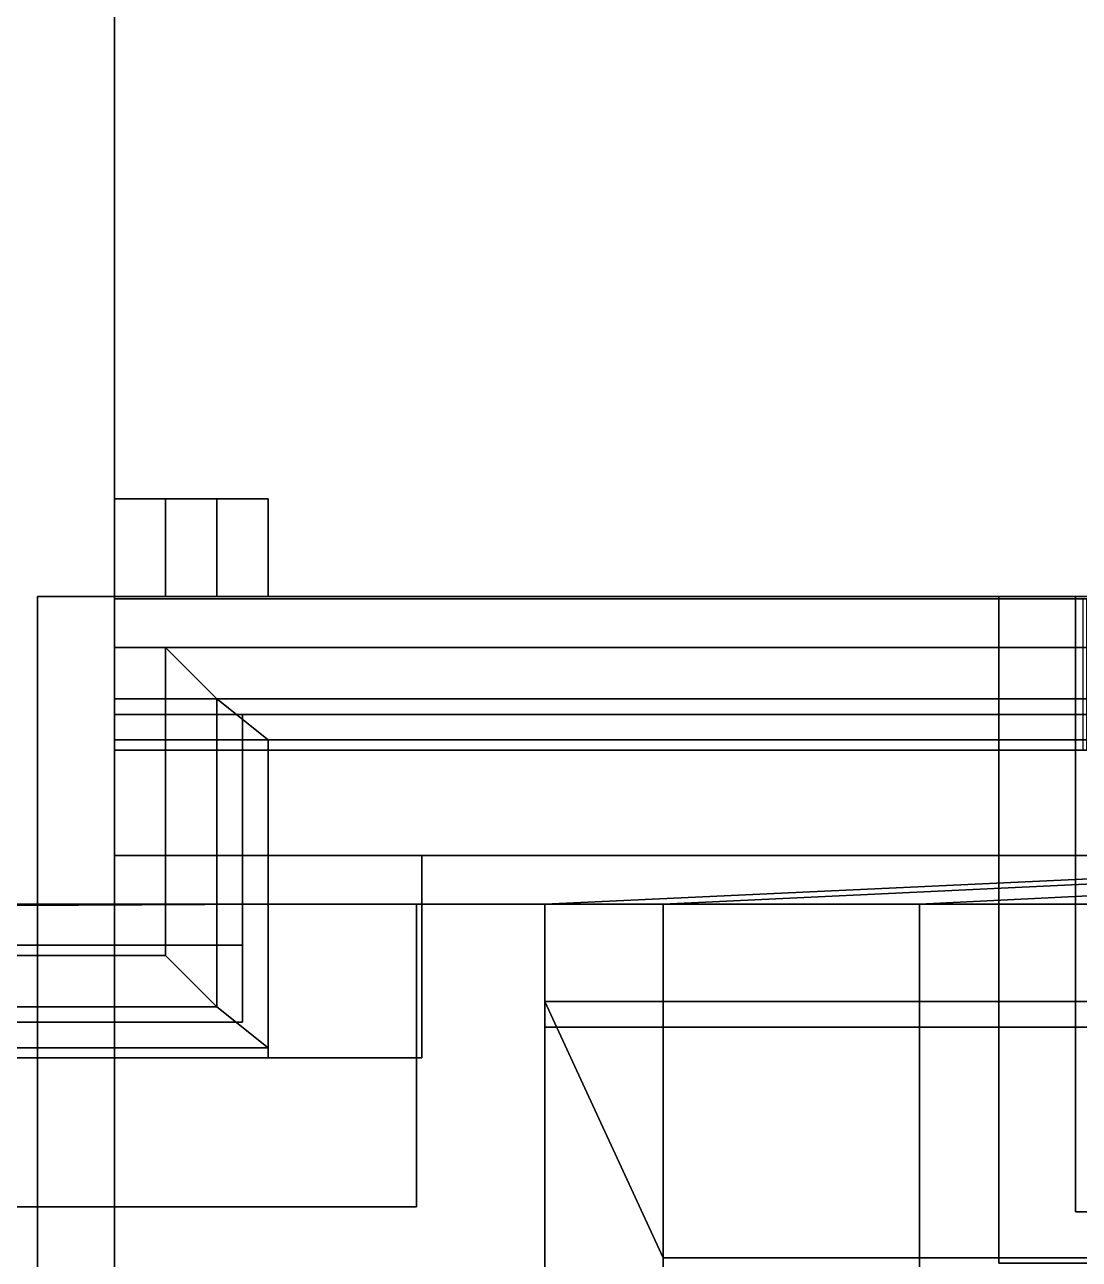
# Model space of a CAD drawing. Extents: x 0 to 7.6, y -0.8 to 10.1.
# Drawn here: x 4.84 to 5.2515, y -0.4985 to -0.0171 of the extents above; entities that cross this region are included whole.
import ezdxf

# ---------------------------------------------------------------- set-up
doc = ezdxf.new("R2010")
doc.units = 0
for name, color, linetype in [('BOARDS', 157, 'CONTINUOUS'), ('CORNICE', 252, 'CONTINUOUS'), ('STAIRS.1', 251, 'CONTINUOUS'), ('WALL', 252, 'CONTINUOUS'), ('WALL_BOSSE', 252, 'CONTINUOUS')]:
    doc.layers.add(name, color=color, linetype=linetype)

msp = doc.modelspace()

# ---------------------------------------------------------------- linework, layer by layer
at = {"layer": 'BOARDS'}
for points in [[(2.3359, -0.728, 13.125), (5.2891, -0.728, 13.125), (5.2891, 0, 13.125), (2.3359, 0, 13.125)], [(5.2891, -0.728, 13.1354), (2.3359, -0.728, 13.1354), (2.3359, 0, 13.1354), (5.2891, 0, 13.1354)]]:
    msp.add_3dface(points, dxfattribs=at)
at = {"layer": 'CORNICE'}
for points in [[(4.875, -0.24, 12.2975), (4.915, -0.24, 12.2975), (4.915, -0.202, 12.2975), (4.875, -0.202, 12.2975)], [(4.915, -0.202, 12.2975), (4.895, -0.202, 12.2625), (4.875, -0.202, 12.2625), (4.875, -0.202, 12.2975)], [(4.875, -0.24, 12.2625), (4.875, -0.24, 12.2975), (4.875, -0.202, 12.2975), (4.875, -0.202, 12.2625)], [(4.895, -0.24, 12.2625), (4.875, -0.24, 12.2625), (4.875, -0.202, 12.2625), (4.895, -0.202, 12.2625)], [(4.875, -0.24, 12.41), (4.935, -0.24, 12.41), (4.935, -0.202, 12.41), (4.875, -0.202, 12.41)], [(4.875, -0.202, 12.41), (4.935, -0.202, 12.41), (4.915, -0.202, 12.375), (4.875, -0.202, 12.375)], [(4.875, -0.24, 12.375), (4.875, -0.24, 12.41), (4.875, -0.202, 12.41), (4.875, -0.202, 12.375)], [(4.915, -0.24, 12.375), (4.875, -0.24, 12.375), (4.875, -0.202, 12.375), (4.915, -0.202, 12.375)], [(4.915, -0.24, 12.2975), (4.895, -0.24, 12.2625), (4.895, -0.202, 12.2625), (4.915, -0.202, 12.2975)], [(4.935, -0.24, 12.41), (4.915, -0.24, 12.375), (4.915, -0.202, 12.375), (4.935, -0.202, 12.41)], [(4.875, -0.24, 8.95), (4.875, -0.24, 8.7), (4.875, -0.36, 8.7), (4.875, -0.36, 8.95)], [(4.875, -0.24, 8.7), (7.625, -0.24, 8.7), (7.625, -0.36, 8.7), (4.875, -0.36, 8.7)], [(7.625, -0.24, 8.95), (4.875, -0.24, 8.95), (4.875, -0.36, 8.95), (7.625, -0.36, 8.95)], [(4.875, -0.24, 8.95), (7.625, -0.24, 8.95), (7.625, -0.24, 8.7), (4.875, -0.24, 8.7)], [(4.875, -0.24, 12.7056), (7.625, -0.24, 12.7056), (7.625, -0.36, 12.7056), (4.875, -0.36, 12.7056)], [(4.875, -0.24, 12.7056), (4.875, -0.24, 12.8056), (7.625, -0.24, 12.8056), (7.625, -0.24, 12.7056)], [(4.875, -0.24, 12.8056), (4.875, -0.24, 12.7056), (4.875, -0.36, 12.7056), (4.875, -0.36, 12.8056)], [(7.625, -0.24, 12.8056), (4.875, -0.24, 12.8056), (4.875, -0.36, 12.8056), (7.625, -0.36, 12.8056)], [(4.875, -0.24, 12.8056), (7.625, -0.24, 12.8056), (7.625, -0.24, 12.8556), (4.875, -0.24, 12.8556)], [(4.875, -0.24, 12.8056), (4.875, -0.24, 12.8556), (4.875, -0.36, 12.8556), (4.875, -0.36, 12.8056)], [(4.875, -0.36, 12.8056), (5.0429, -0.36, 12.8056), (7.625, -0.24, 12.8056), (4.875, -0.24, 12.8056)], [(4.875, -0.36, 13.0356), (5.1891, -0.36, 13.0356), (7.625, -0.24, 13.0356), (4.875, -0.24, 13.0356)], [(4.875, -0.24, 12.9356), (4.875, -0.24, 13.0356), (7.625, -0.24, 13.0356), (7.625, -0.24, 12.9356)], [(4.875, -0.36, 12.9356), (4.875, -0.36, 13.0356), (4.875, -0.24, 13.0356), (4.875, -0.24, 12.9356)], [(4.875, -0.24, 12.9356), (7.625, -0.24, 12.9356), (5.1891, -0.36, 12.9356), (4.875, -0.36, 12.9356)], [(4.875, -0.36, 13.125), (5.2891, -0.36, 13.125), (7.625, -0.24, 13.125), (4.875, -0.24, 13.125)], [(4.875, -0.24, 13.0356), (4.875, -0.24, 13.125), (7.625, -0.24, 13.125), (7.625, -0.24, 13.0356)], [(4.875, -0.36, 13.0356), (4.875, -0.36, 13.125), (4.875, -0.24, 13.125), (4.875, -0.24, 13.0356)], [(4.875, -0.24, 13.0356), (7.625, -0.24, 13.0356), (5.2891, -0.36, 13.0356), (4.875, -0.36, 13.0356)], [(7.625, -0.26, 12.2625), (4.875, -0.26, 12.2625), (4.875, -0.24, 12.2625), (7.625, -0.24, 12.2625)], [(4.875, -0.24, 12.2625), (4.875, -0.24, 12.175), (4.875, -0.26, 12.175), (4.875, -0.26, 12.2625)], [(4.875, -0.24, 12.175), (7.625, -0.24, 12.175), (7.625, -0.26, 12.175), (4.875, -0.26, 12.175)], [(7.625, -0.24, 12.175), (4.875, -0.24, 12.175), (4.875, -0.24, 12.2625), (7.625, -0.24, 12.2625)], [(7.625, -0.28, 12.375), (4.875, -0.28, 12.375), (4.875, -0.24, 12.375), (7.625, -0.24, 12.375)], [(4.875, -0.24, 12.375), (4.875, -0.24, 12.2975), (4.875, -0.28, 12.2975), (4.875, -0.28, 12.375)], [(4.875, -0.28, 12.2975), (7.625, -0.28, 12.2975), (7.625, -0.24, 12.2975), (4.875, -0.24, 12.2975)], [(7.625, -0.24, 12.2975), (4.875, -0.24, 12.2975), (4.875, -0.24, 12.375), (7.625, -0.24, 12.375)], [(7.625, -0.24, 12.45), (4.875, -0.24, 12.45), (4.875, -0.296, 12.45), (7.625, -0.296, 12.45)], [(4.875, -0.24, 12.45), (4.875, -0.24, 12.41), (4.875, -0.296, 12.41), (4.875, -0.296, 12.45)], [(4.875, -0.296, 12.41), (7.625, -0.296, 12.41), (7.625, -0.24, 12.41), (4.875, -0.24, 12.41)], [(7.625, -0.24, 12.41), (4.875, -0.24, 12.41), (4.875, -0.24, 12.45), (7.625, -0.24, 12.45)], [(4.875, -0.286, 12.45), (7.625, -0.286, 12.45), (7.625, -0.24, 12.45), (4.875, -0.24, 12.45)], [(7.625, -0.286, 12.7056), (4.875, -0.286, 12.7056), (4.875, -0.24, 12.7056), (7.625, -0.24, 12.7056)], [(4.875, -0.286, 12.7056), (4.875, -0.286, 12.45), (4.875, -0.24, 12.45), (4.875, -0.24, 12.7056)], [(7.625, -0.24, 12.45), (7.625, -0.24, 12.7056), (4.875, -0.24, 12.7056), (4.875, -0.24, 12.45)], [(4.875, -0.36, 12.9356), (5.0891, -0.36, 12.9356), (7.625, -0.24, 12.9356), (4.875, -0.24, 12.9356)], [(7.625, -0.24, 12.8556), (4.875, -0.24, 12.8556), (4.875, -0.24, 12.9356), (7.625, -0.24, 12.9356)], [(4.875, -0.36, 12.8556), (4.875, -0.36, 12.9356), (4.875, -0.24, 12.9356), (4.875, -0.24, 12.8556)], [(4.875, -0.24, 12.8556), (7.625, -0.24, 12.8556), (5.0429, -0.36, 12.8556), (4.875, -0.36, 12.8556)], [(4.875, -0.26, 12.2625), (4.875, -0.28, 12.2975), (4.875, -0.24, 12.2975), (4.875, -0.24, 12.2625)], [(4.875, -0.24, 12.2625), (4.875, -0.24, 12.2975), (7.625, -0.24, 12.2975), (7.625, -0.24, 12.2625)], [(4.875, -0.28, 12.375), (4.875, -0.296, 12.41), (4.875, -0.24, 12.41), (4.875, -0.24, 12.375)], [(4.875, -0.24, 12.375), (4.875, -0.24, 12.41), (7.625, -0.24, 12.41), (7.625, -0.24, 12.375)], [(4.895, -0.24, 12.2625), (4.915, -0.24, 12.2975), (4.875, -0.24, 12.2975), (4.875, -0.24, 12.2625)], [(4.915, -0.24, 12.375), (4.935, -0.24, 12.41), (4.875, -0.24, 12.41), (4.875, -0.24, 12.375)], [(7.625, -0.24, 12.8556), (7.625, -0.408, 12.8556), (5.0429, -0.408, 12.8556), (5.0429, -0.36, 12.8556)], [(5.0429, -0.36, 12.8056), (5.0429, -0.408, 12.8056), (7.625, -0.408, 12.8056), (7.625, -0.24, 12.8056)], [(7.625, -0.24, 12.8556), (7.625, -0.398, 12.8556), (5.0429, -0.398, 12.8556), (5.0429, -0.36, 12.8556)], [(5.0891, -0.36, 12.9356), (5.0891, -0.498, 12.9356), (7.625, -0.498, 12.9356), (7.625, -0.24, 12.9356)], [(5.1891, -0.36, 13.0356), (5.1891, -0.508, 13.0356), (7.625, -0.508, 13.0356), (7.625, -0.24, 13.0356)], [(7.625, -0.24, 12.9356), (7.625, -0.508, 12.9356), (5.1891, -0.508, 12.9356), (5.1891, -0.36, 12.9356)], [(7.625, -0.241, 5), (4.875, -0.241, 5), (4.875, -0.341, 5), (7.625, -0.341, 5)], [(4.875, -0.241, 5), (4.875, -0.241, 4.625), (4.875, -0.341, 4.625), (4.875, -0.341, 5)], [(4.875, -0.241, 4.625), (7.625, -0.241, 4.625), (7.625, -0.341, 4.625), (4.875, -0.341, 4.625)], [(7.625, -0.241, 5), (7.625, -0.241, 4.625), (4.875, -0.241, 4.625), (4.875, -0.241, 5)], [(4.875, -0.3, 4.625), (4.875, -0.3, 4.575), (4.875, -0.241, 4.575), (4.875, -0.241, 4.625)], [(4.875, -0.3, 4.575), (7.625, -0.3, 4.575), (7.625, -0.241, 4.575), (4.875, -0.241, 4.575)], [(7.625, -0.3, 4.625), (4.875, -0.3, 4.625), (4.875, -0.241, 4.625), (7.625, -0.241, 4.625)], [(4.875, -0.241, 4.575), (7.625, -0.241, 4.575), (7.625, -0.241, 4.625), (4.875, -0.241, 4.625)], [(7.625, -0.26, 12.175), (7.625, -0.26, 12.2625), (4.875, -0.26, 12.2625), (4.875, -0.26, 12.175)], [(4.875, -0.36, 12.175), (4.895, -0.36, 12.175), (4.895, -0.26, 12.175), (4.875, -0.26, 12.175)], [(4.875, -0.36, 12.2625), (4.875, -0.36, 12.175), (4.875, -0.26, 12.175), (4.875, -0.26, 12.2625)], [(4.895, -0.26, 12.175), (4.895, -0.26, 12.2625), (4.875, -0.26, 12.2625), (4.875, -0.26, 12.175)], [(4.875, -0.28, 12.2975), (4.875, -0.26, 12.2625), (7.625, -0.26, 12.2625), (7.625, -0.28, 12.2975)], [(4.875, -0.28, 12.2975), (4.915, -0.28, 12.2975), (4.895, -0.26, 12.2625), (4.875, -0.26, 12.2625)], [(4.875, -0.26, 12.2625), (4.895, -0.26, 12.2625), (4.895, -0.36, 12.2625), (4.875, -0.36, 12.2625)], [(4.875, -0.36, 12.2975), (4.875, -0.36, 12.2625), (4.875, -0.26, 12.2625), (4.875, -0.28, 12.2975)], [(4.895, -0.36, 12.175), (4.895, -0.36, 12.2625), (4.895, -0.26, 12.2625), (4.895, -0.26, 12.175)], [(4.895, -0.26, 12.2625), (4.915, -0.28, 12.2975), (4.915, -0.36, 12.2975), (4.895, -0.36, 12.2625)], [(7.625, -0.28, 12.2975), (7.625, -0.28, 12.375), (4.875, -0.28, 12.375), (4.875, -0.28, 12.2975)], [(4.875, -0.36, 12.375), (4.875, -0.36, 12.2975), (4.875, -0.28, 12.2975), (4.875, -0.28, 12.375)], [(4.875, -0.28, 12.375), (4.875, -0.28, 12.2975), (4.915, -0.28, 12.2975), (4.915, -0.28, 12.375)], [(4.875, -0.296, 12.41), (4.875, -0.28, 12.375), (7.625, -0.28, 12.375), (7.625, -0.296, 12.41)], [(4.915, -0.28, 12.2975), (4.875, -0.28, 12.2975), (4.875, -0.36, 12.2975), (4.915, -0.36, 12.2975)], [(4.875, -0.28, 12.375), (4.915, -0.28, 12.375), (4.935, -0.296, 12.41), (4.875, -0.296, 12.41)], [(4.875, -0.28, 12.375), (4.915, -0.28, 12.375), (4.915, -0.36, 12.375), (4.875, -0.36, 12.375)], [(4.875, -0.36, 12.41), (4.875, -0.36, 12.375), (4.875, -0.28, 12.375), (4.875, -0.296, 12.41)], [(4.915, -0.36, 12.2975), (4.915, -0.36, 12.375), (4.915, -0.28, 12.375), (4.915, -0.28, 12.2975)], [(4.915, -0.36, 12.375), (4.935, -0.36, 12.41), (4.935, -0.296, 12.41), (4.915, -0.28, 12.375)], [(4.875, -0.286, 12.7056), (7.625, -0.286, 12.7056), (7.625, -0.286, 12.45), (4.875, -0.286, 12.45)], [(4.875, -0.286, 12.7056), (4.875, -0.286, 12.45), (4.875, -0.36, 12.45), (4.875, -0.36, 12.7056)], [(4.875, -0.286, 12.45), (4.925, -0.286, 12.45), (4.925, -0.36, 12.45), (4.875, -0.36, 12.45)], [(4.925, -0.286, 12.7056), (4.875, -0.286, 12.7056), (4.875, -0.36, 12.7056), (4.925, -0.36, 12.7056)], [(4.875, -0.286, 12.7056), (4.925, -0.286, 12.7056), (4.925, -0.286, 12.45), (4.875, -0.286, 12.45)], [(4.925, -0.286, 12.45), (4.925, -0.286, 12.7056), (4.925, -0.36, 12.7056), (4.925, -0.36, 12.45)], [(7.625, -0.296, 12.41), (7.625, -0.296, 12.45), (4.875, -0.296, 12.45), (4.875, -0.296, 12.41)], [(4.875, -0.296, 12.41), (4.935, -0.296, 12.41), (4.935, -0.36, 12.41), (4.875, -0.36, 12.41)], [(4.935, -0.36, 12.45), (4.875, -0.36, 12.45), (4.875, -0.296, 12.45), (4.935, -0.296, 12.45)], [(4.875, -0.36, 12.45), (4.875, -0.36, 12.41), (4.875, -0.296, 12.41), (4.875, -0.296, 12.45)], [(4.935, -0.296, 12.41), (4.935, -0.296, 12.45), (4.875, -0.296, 12.45), (4.875, -0.296, 12.41)], [(4.935, -0.36, 12.41), (4.935, -0.36, 12.45), (4.935, -0.296, 12.45), (4.935, -0.296, 12.41)], [(4.875, -0.3, 4.625), (4.875, -0.3, 4.575), (4.875, -0.36, 4.575), (4.875, -0.36, 4.625)], [(4.875, -0.3, 4.575), (4.925, -0.3, 4.575), (4.925, -0.36, 4.575), (4.875, -0.36, 4.575)], [(4.925, -0.3, 4.625), (4.875, -0.3, 4.625), (4.875, -0.36, 4.625), (4.925, -0.36, 4.625)], [(4.875, -0.3, 4.625), (4.925, -0.3, 4.625), (4.925, -0.3, 4.575), (4.875, -0.3, 4.575)], [(7.625, -0.3, 4.625), (7.625, -0.3, 4.575), (4.875, -0.3, 4.575), (4.875, -0.3, 4.625)], [(4.925, -0.3, 4.575), (4.925, -0.3, 4.625), (4.925, -0.36, 4.625), (4.925, -0.36, 4.575)], [(7.625, -0.341, 5), (4.875, -0.341, 5), (4.875, -0.341, 4.625), (7.625, -0.341, 4.625)], [(4.875, -0.42, 5), (4.875, -0.42, 4.625), (4.875, -0.341, 4.625), (4.875, -0.341, 5)], [(4.875, -0.42, 4.625), (4.995, -0.42, 4.625), (4.995, -0.341, 4.625), (4.875, -0.341, 4.625)], [(4.995, -0.42, 5), (4.875, -0.42, 5), (4.875, -0.341, 5), (4.995, -0.341, 5)], [(4.875, -0.341, 4.625), (4.995, -0.341, 4.625), (4.995, -0.341, 5), (4.875, -0.341, 5)], [(4.995, -0.42, 4.625), (4.995, -0.42, 5), (4.995, -0.341, 5), (4.995, -0.341, 4.625)], [(2.3359, -0.36, 13.0356), (5.2891, -0.36, 13.0356), (5.2891, -0.728, 13.0356), (2.3359, -0.728, 13.0356)], [(5.2891, -0.36, 13.125), (2.3359, -0.36, 13.125), (2.3359, -0.728, 13.125), (5.2891, -0.728, 13.125)], [(2.3359, -0.36, 13.0356), (2.3359, -0.36, 13.125), (5.2891, -0.36, 13.125), (5.2891, -0.36, 13.0356)], [(2.4359, -0.36, 12.9356), (5.1891, -0.36, 12.9356), (5.1891, -0.628, 12.9356), (2.4359, -0.628, 12.9356)], [(5.1891, -0.36, 13.0356), (2.4359, -0.36, 13.0356), (2.4359, -0.628, 13.0356), (5.1891, -0.628, 13.0356)], [(2.4359, -0.36, 12.9356), (2.4359, -0.36, 13.0356), (5.1891, -0.36, 13.0356), (5.1891, -0.36, 12.9356)], [(2.5359, -0.616, 12.9356), (5.0891, -0.616, 12.9356), (5.0891, -0.36, 12.9356), (2.5359, -0.36, 12.9356)], [(2.5821, -0.36, 12.8556), (2.5359, -0.36, 12.9356), (5.0891, -0.36, 12.9356), (5.0429, -0.36, 12.8556)], [(5.0429, -0.528, 12.8556), (2.5821, -0.528, 12.8556), (2.5821, -0.36, 12.8556), (5.0429, -0.36, 12.8556)], [(2.5821, -0.528, 12.8056), (5.0429, -0.528, 12.8056), (5.0429, -0.36, 12.8056), (2.5821, -0.36, 12.8056)], [(2.5821, -0.36, 12.8556), (2.5821, -0.36, 12.8056), (5.0429, -0.36, 12.8056), (5.0429, -0.36, 12.8556)], [(5.0429, -0.516, 12.8556), (2.5821, -0.516, 12.8556), (2.5821, -0.36, 12.8556), (5.0429, -0.36, 12.8556)], [(2.6321, -0.36, 12.7056), (4.9929, -0.36, 12.7056), (4.9929, -0.478, 12.7056), (2.6321, -0.478, 12.7056)], [(4.9929, -0.36, 12.8056), (2.6321, -0.36, 12.8056), (2.6321, -0.478, 12.8056), (4.9929, -0.478, 12.8056)], [(2.6321, -0.36, 12.7056), (2.6321, -0.36, 12.8056), (4.9929, -0.36, 12.8056), (4.9929, -0.36, 12.7056)], [(4.935, -0.36, 8.7), (4.7377, -0.361, 8.7), (2.8873, -0.361, 8.7), (2.69, -0.36, 8.7)], [(3.0562, -0.361, 8.95), (4.5708, -0.361, 8.95), (4.935, -0.36, 8.95), (2.69, -0.36, 8.95)], [(4.935, -0.36, 8.7), (2.69, -0.36, 8.7), (2.69, -0.36, 8.95), (4.935, -0.36, 8.95)], [(4.935, -0.36, 12.45), (2.69, -0.36, 12.45), (2.69, -0.416, 12.45), (4.935, -0.416, 12.45)], [(2.69, -0.416, 12.41), (4.935, -0.416, 12.41), (4.935, -0.36, 12.41), (2.69, -0.36, 12.41)], [(4.935, -0.36, 12.41), (2.69, -0.36, 12.41), (2.69, -0.36, 12.45), (4.935, -0.36, 12.45)], [(2.71, -0.36, 12.375), (2.69, -0.36, 12.41), (4.935, -0.36, 12.41), (4.915, -0.36, 12.375)], [(2.7, -0.376, 4.575), (4.925, -0.376, 4.575), (4.925, -0.36, 4.575), (2.7, -0.36, 4.575)], [(4.925, -0.376, 4.625), (2.7, -0.376, 4.625), (2.7, -0.36, 4.625), (4.925, -0.36, 4.625)], [(2.7, -0.36, 4.575), (4.925, -0.36, 4.575), (4.925, -0.36, 4.625), (2.7, -0.36, 4.625)], [(2.7, -0.36, 12.45), (4.925, -0.36, 12.45), (4.925, -0.406, 12.45), (2.7, -0.406, 12.45)], [(4.925, -0.36, 12.7056), (2.7, -0.36, 12.7056), (2.7, -0.406, 12.7056), (4.925, -0.406, 12.7056)], [(2.7, -0.36, 12.45), (2.7, -0.36, 12.7056), (4.925, -0.36, 12.7056), (4.925, -0.36, 12.45)], [(2.71, -0.4, 12.2975), (4.915, -0.4, 12.2975), (4.915, -0.36, 12.2975), (2.71, -0.36, 12.2975)], [(4.915, -0.36, 12.2975), (2.71, -0.36, 12.2975), (2.71, -0.36, 12.375), (4.915, -0.36, 12.375)], [(4.915, -0.36, 12.375), (2.71, -0.36, 12.375), (2.71, -0.4, 12.375), (4.915, -0.4, 12.375)], [(2.71, -0.36, 12.2975), (4.915, -0.36, 12.2975), (4.895, -0.36, 12.2625), (2.73, -0.36, 12.2625)], [(2.73, -0.36, 12.175), (4.895, -0.36, 12.175), (4.895, -0.38, 12.175), (2.73, -0.38, 12.175)], [(4.895, -0.36, 12.175), (2.73, -0.36, 12.175), (2.73, -0.36, 12.2625), (4.895, -0.36, 12.2625)], [(4.895, -0.36, 12.2625), (2.73, -0.36, 12.2625), (2.73, -0.38, 12.2625), (4.895, -0.38, 12.2625)], [(4.875, -0.36, 5), (2.75, -0.36, 5), (2.75, -0.42, 5), (4.875, -0.42, 5)], [(2.75, -0.36, 4.625), (4.875, -0.36, 4.625), (4.875, -0.42, 4.625), (2.75, -0.42, 4.625)], [(4.875, -0.36, 5), (4.875, -0.36, 4.625), (2.75, -0.36, 4.625), (2.75, -0.36, 5)], [(4.5708, -0.361, 8.95), (4.5708, -0.42, 8.95), (4.935, -0.42, 8.95), (4.935, -0.36, 8.95)], [(4.935, -0.36, 8.7), (4.935, -0.42, 8.7), (4.7377, -0.42, 8.7), (4.7377, -0.361, 8.7)], [(4.875, -0.36, 4.625), (4.875, -0.36, 5), (4.875, -0.42, 5), (4.875, -0.42, 4.625)], [(4.875, -0.36, 8.95), (4.875, -0.36, 8.7), (7.625, -0.36, 8.7), (7.625, -0.36, 8.95)], [(4.875, -0.36, 4.625), (4.875, -0.36, 4.575), (4.925, -0.36, 4.575), (4.925, -0.36, 4.625)], [(4.875, -0.36, 12.7056), (7.625, -0.36, 12.7056), (7.625, -0.36, 12.8056), (4.875, -0.36, 12.8056)], [(5.0429, -0.36, 12.8056), (4.875, -0.36, 12.8056), (4.875, -0.36, 12.8556), (5.0429, -0.36, 12.8556)], [(5.1891, -0.36, 13.0356), (4.875, -0.36, 13.0356), (4.875, -0.36, 12.9356), (5.1891, -0.36, 12.9356)], [(5.2891, -0.36, 13.125), (4.875, -0.36, 13.125), (4.875, -0.36, 13.0356), (5.2891, -0.36, 13.0356)], [(4.875, -0.36, 12.2625), (4.895, -0.36, 12.2625), (4.895, -0.36, 12.175), (4.875, -0.36, 12.175)], [(4.915, -0.36, 12.2975), (4.875, -0.36, 12.2975), (4.875, -0.36, 12.375), (4.915, -0.36, 12.375)], [(4.875, -0.36, 12.45), (4.935, -0.36, 12.45), (4.935, -0.36, 12.41), (4.875, -0.36, 12.41)], [(4.875, -0.36, 12.7056), (4.875, -0.36, 12.45), (4.925, -0.36, 12.45), (4.925, -0.36, 12.7056)], [(5.0891, -0.36, 12.9356), (4.875, -0.36, 12.9356), (4.875, -0.36, 12.8556), (5.0429, -0.36, 12.8556)], [(4.895, -0.36, 12.2625), (4.875, -0.36, 12.2625), (4.875, -0.36, 12.2975), (4.915, -0.36, 12.2975)], [(4.875, -0.36, 12.375), (4.875, -0.36, 12.41), (4.935, -0.36, 12.41), (4.915, -0.36, 12.375)], [(4.895, -0.36, 12.175), (4.895, -0.36, 12.2625), (4.895, -0.38, 12.2625), (4.895, -0.38, 12.175)], [(4.915, -0.4, 12.2975), (4.895, -0.38, 12.2625), (4.895, -0.36, 12.2625), (4.915, -0.36, 12.2975)], [(4.915, -0.36, 12.2975), (4.915, -0.36, 12.375), (4.915, -0.4, 12.375), (4.915, -0.4, 12.2975)], [(4.935, -0.416, 12.41), (4.915, -0.4, 12.375), (4.915, -0.36, 12.375), (4.935, -0.36, 12.41)], [(4.925, -0.376, 4.575), (4.925, -0.376, 4.625), (4.925, -0.36, 4.625), (4.925, -0.36, 4.575)], [(4.925, -0.36, 12.45), (4.925, -0.36, 12.7056), (4.925, -0.406, 12.7056), (4.925, -0.406, 12.45)], [(4.935, -0.36, 8.95), (4.935, -0.42, 8.95), (4.935, -0.42, 8.7), (4.935, -0.36, 8.7)], [(4.935, -0.36, 12.41), (4.935, -0.36, 12.45), (4.935, -0.416, 12.45), (4.935, -0.416, 12.41)], [(4.9929, -0.36, 12.7056), (4.9929, -0.36, 12.8056), (4.9929, -0.478, 12.8056), (4.9929, -0.478, 12.7056)], [(5.0429, -0.528, 12.8056), (5.0429, -0.528, 12.8556), (5.0429, -0.36, 12.8556), (5.0429, -0.36, 12.8056)], [(5.0429, -0.36, 12.8056), (5.0429, -0.36, 12.8556), (5.0429, -0.408, 12.8556), (5.0429, -0.408, 12.8056)], [(5.0891, -0.616, 12.9356), (5.0429, -0.516, 12.8556), (5.0429, -0.36, 12.8556), (5.0891, -0.36, 12.9356)], [(5.0429, -0.398, 12.8556), (5.0891, -0.498, 12.9356), (5.0891, -0.36, 12.9356), (5.0429, -0.36, 12.8556)], [(5.1891, -0.36, 12.9356), (5.1891, -0.36, 13.0356), (5.1891, -0.628, 13.0356), (5.1891, -0.628, 12.9356)], [(5.1891, -0.508, 12.9356), (5.1891, -0.508, 13.0356), (5.1891, -0.36, 13.0356), (5.1891, -0.36, 12.9356)], [(4.925, -0.376, 4.625), (4.925, -0.376, 4.575), (2.7, -0.376, 4.575), (2.7, -0.376, 4.625)], [(4.915, -0.4, 12.2975), (2.71, -0.4, 12.2975), (2.73, -0.38, 12.2625), (4.895, -0.38, 12.2625)], [(4.895, -0.38, 12.175), (4.895, -0.38, 12.2625), (2.73, -0.38, 12.2625), (2.73, -0.38, 12.175)], [(5.0891, -0.498, 12.9356), (5.0429, -0.398, 12.8556), (7.625, -0.398, 12.8556), (7.625, -0.498, 12.9356)], [(2.71, -0.4, 12.375), (4.915, -0.4, 12.375), (4.935, -0.416, 12.41), (2.69, -0.416, 12.41)], [(4.915, -0.4, 12.2975), (4.915, -0.4, 12.375), (2.71, -0.4, 12.375), (2.71, -0.4, 12.2975)], [(2.7, -0.406, 12.45), (4.925, -0.406, 12.45), (4.925, -0.406, 12.7056), (2.7, -0.406, 12.7056)], [(7.625, -0.408, 12.8556), (7.625, -0.408, 12.8056), (5.0429, -0.408, 12.8056), (5.0429, -0.408, 12.8556)], [(4.935, -0.416, 12.41), (4.935, -0.416, 12.45), (2.69, -0.416, 12.45), (2.69, -0.416, 12.41)], [(4.875, -0.42, 5), (2.75, -0.42, 5), (2.75, -0.42, 4.625), (4.875, -0.42, 4.625)], [(4.935, -0.42, 8.95), (4.5708, -0.42, 8.95), (4.6795, -0.42, 8.8876)], [(4.935, -0.42, 8.95), (4.6795, -0.42, 8.8876), (4.7852, -0.42, 8.8153)], [(4.935, -0.42, 8.7), (4.8138, -0.42, 8.7539), (4.7377, -0.42, 8.7127), (4.7377, -0.42, 8.7)], [(4.935, -0.42, 8.95), (4.7852, -0.42, 8.8153), (4.835, -0.42, 8.7751), (4.935, -0.42, 8.7)], [(4.935, -0.42, 8.7), (4.835, -0.42, 8.7751), (4.8138, -0.42, 8.7539)], [(4.995, -0.42, 5), (4.995, -0.42, 4.625), (4.875, -0.42, 4.625), (4.875, -0.42, 5)], [(2.6321, -0.478, 12.7056), (4.9929, -0.478, 12.7056), (4.9929, -0.478, 12.8056), (2.6321, -0.478, 12.8056)]]:
    msp.add_3dface(points, dxfattribs=at)
at = {"layer": 'STAIRS.1'}
for points in [[(4.845, -0.24, 0.25), (4.845, -0.24, 0.22), (4.845, -0.74, 0.22), (4.845, -0.74, 0.25)], [(4.845, -0.24, 0.22), (7.28, -0.24, 0.22), (7.28, -0.74, 0.22), (4.845, -0.74, 0.22)], [(7.28, -0.24, 0.25), (4.845, -0.24, 0.25), (4.845, -0.74, 0.25), (7.28, -0.74, 0.25)], [(4.845, -0.24, 0.25), (7.28, -0.24, 0.25), (7.28, -0.24, 0.22), (4.845, -0.24, 0.22)], [(7.25, -0.24, 0.22), (4.875, -0.24, 0.22), (4.875, -0.72, 0.22), (7.25, -0.72, 0.22)], [(4.875, -0.24, 0.22), (4.875, -0.24), (4.875, -0.72), (4.875, -0.72, 0.22)], [(4.875, -0.24), (5.62, -0.24), (5.62, -0.72), (4.875, -0.72)], [(6.505, -0.24, 0.14), (5.62, -0.24, 0.14), (4.875, -0.24, 0.22), (7.25, -0.24, 0.22)], [(4.875, -0.24), (4.875, -0.24, 0.22), (5.62, -0.24, 0.14), (5.62, -0.24)], [(6.905, -0.24, 0.5), (5.22, -0.24, 0.5), (5.22, -0.5, 0.5), (6.905, -0.5, 0.5)], [(5.22, -0.24, 0.5), (5.22, -0.24, 0.47), (5.22, -0.5, 0.47), (5.22, -0.5, 0.5)], [(5.22, -0.24, 0.47), (6.905, -0.24, 0.47), (6.905, -0.5, 0.47), (5.22, -0.5, 0.47)], [(6.905, -0.24, 0.47), (5.22, -0.24, 0.47), (5.22, -0.24, 0.5), (6.905, -0.24, 0.5)], [(5.25, -0.24, 0.25), (5.62, -0.24, 0.25), (5.62, -0.48, 0.25), (5.25, -0.48, 0.25)], [(6.875, -0.24, 0.47), (5.25, -0.24, 0.47), (5.25, -0.48, 0.47), (6.875, -0.48, 0.47)], [(5.25, -0.24, 0.47), (5.25, -0.24, 0.25), (5.25, -0.48, 0.25), (5.25, -0.48, 0.47)], [(6.505, -0.24, 0.39), (5.62, -0.24, 0.39), (5.25, -0.24, 0.47), (6.875, -0.24, 0.47)], [(5.25, -0.24, 0.25), (5.25, -0.24, 0.47), (5.62, -0.24, 0.39), (5.62, -0.24, 0.25)], [(5.62, -0.48, 0.39), (6.505, -0.48, 0.39), (6.875, -0.48, 0.47), (5.25, -0.48, 0.47)], [(5.62, -0.48, 0.25), (5.62, -0.48, 0.39), (5.25, -0.48, 0.47), (5.25, -0.48, 0.25)]]:
    msp.add_3dface(points, dxfattribs=at)
at = {"layer": 'WALL'}
for points in [[(2.75, 0), (4.875, 0), (4.875, -0.36), (2.75, -0.36)], [(4.875, 0, 13.125), (2.75, 0, 13.125), (2.75, -0.36, 13.125), (4.875, -0.36, 13.125)], [(2.75, -0.36, 12.175), (4.875, -0.36, 12.175), (4.875, 0, 12.175), (2.75, 0, 12.175)], [(7.625, 0, 13.125), (4.875, 0, 13.125), (4.875, -0.24, 13.125), (7.625, -0.24, 13.125)], [(4.875, 0, 13.125), (4.875, 0), (4.875, -0.24), (4.875, -0.24, 13.125)], [(4.875, 0), (7.625, 0), (7.625, -0.24), (4.875, -0.24)], [(4.875, 0), (4.875, 0, 12.175), (4.875, -0.36, 12.175), (4.875, -0.36)], [(4.875, 0, 12.175), (4.875, 0, 13.125), (4.875, -0.36, 13.125), (4.875, -0.36, 12.175)], [(5.49, -0.24, 11.8225), (6.635, -0.24, 11.8225), (7.625, -0.24, 13.125), (4.875, -0.24, 13.125)], [(5.49, -0.24, 10.0525), (5.49, -0.24, 11.8225), (4.875, -0.24, 13.125), (5.49, -0.24, 8.135)], [(5.49, -0.24, 5.99), (5.49, -0.24, 8.135), (4.875, -0.24, 13.125)], [(5.5, -0.24, 4), (5.49, -0.24, 5.99), (4.875, -0.24, 13.125), (5.5, -0.24, 0.5)], [(7.625, -0.24), (6.625, -0.24, 0.5), (5.5, -0.24, 0.5), (4.875, -0.24)], [(4.875, -0.24), (5.5, -0.24, 0.5), (4.875, -0.24, 13.125)], [(3.24, -0.36, 11.8225), (4.385, -0.36, 11.8225), (4.875, -0.36, 12.175), (2.75, -0.36, 12.175)], [(4.875, -0.36), (4.385, -0.36, 1.865), (3.24, -0.36, 1.865), (2.75, -0.36)], [(4.875, -0.36, 13.125), (2.75, -0.36, 13.125), (2.75, -0.36, 12.175), (4.875, -0.36, 12.175)], [(4.875, -0.36, 12.175), (4.385, -0.36, 11.8225), (4.385, -0.36, 10.0525), (4.385, -0.36, 8.135)], [(4.875, -0.36, 12.175), (4.385, -0.36, 8.135), (4.385, -0.36, 5.99)], [(4.875, -0.36, 12.175), (4.385, -0.36, 5.99), (4.385, -0.36, 4.01), (4.385, -0.36, 1.865)], [(4.875, -0.36), (4.875, -0.36, 12.175), (4.385, -0.36, 1.865)]]:
    msp.add_3dface(points, dxfattribs=at)
at = {"layer": 'WALL_BOSSE'}
for points in [[(5.7427, -0.24, 8.45), (4.875, -0.24, 8.45), (4.875, -0.24, 8.7), (5.8685, -0.24, 8.7)], [(5.8685, -0.3, 8.7), (5.8685, -0.24, 8.7), (4.875, -0.24, 8.7), (4.875, -0.3, 8.7)], [(4.875, -0.3, 8.7), (4.875, -0.24, 8.7), (4.875, -0.24, 8.45), (4.875, -0.3, 8.45)], [(4.875, -0.3, 8.45), (4.875, -0.24, 8.45), (5.7427, -0.24, 8.45), (5.7427, -0.3, 8.45)], [(4.875, -0.241, 3.6204), (5.25, -0.241, 3.6204), (5.25, -0.3, 3.6204), (4.875, -0.3, 3.6204)], [(5.25, -0.241, 3.87), (4.875, -0.241, 3.87), (4.875, -0.3, 3.87), (5.25, -0.3, 3.87)], [(4.875, -0.241, 3.87), (4.875, -0.241, 3.6204), (4.875, -0.3, 3.6204), (4.875, -0.3, 3.87)], [(4.875, -0.241, 3.6204), (4.875, -0.241, 3.87), (5.25, -0.241, 3.87), (5.25, -0.241, 3.6204)], [(4.875, -0.241, 3.3608), (5.25, -0.241, 3.3608), (5.25, -0.3, 3.3608), (4.875, -0.3, 3.3608)], [(5.25, -0.241, 3.6104), (4.875, -0.241, 3.6104), (4.875, -0.3, 3.6104), (5.25, -0.3, 3.6104)], [(4.875, -0.241, 3.6104), (4.875, -0.241, 3.3608), (4.875, -0.3, 3.3608), (4.875, -0.3, 3.6104)], [(4.875, -0.241, 3.3608), (4.875, -0.241, 3.6104), (5.25, -0.241, 3.6104), (5.25, -0.241, 3.3608)], [(4.875, -0.241, 3.1012), (5.25, -0.241, 3.1012), (5.25, -0.3, 3.1012), (4.875, -0.3, 3.1012)], [(5.25, -0.241, 3.3508), (4.875, -0.241, 3.3508), (4.875, -0.3, 3.3508), (5.25, -0.3, 3.3508)], [(4.875, -0.241, 3.3508), (4.875, -0.241, 3.1012), (4.875, -0.3, 3.1012), (4.875, -0.3, 3.3508)], [(4.875, -0.241, 3.1012), (4.875, -0.241, 3.3508), (5.25, -0.241, 3.3508), (5.25, -0.241, 3.1012)], [(4.875, -0.241, 2.8415), (5.25, -0.241, 2.8415), (5.25, -0.3, 2.8415), (4.875, -0.3, 2.8415)], [(5.25, -0.241, 3.0912), (4.875, -0.241, 3.0912), (4.875, -0.3, 3.0912), (5.25, -0.3, 3.0912)], [(4.875, -0.241, 3.0912), (4.875, -0.241, 2.8415), (4.875, -0.3, 2.8415), (4.875, -0.3, 3.0912)], [(4.875, -0.241, 2.8415), (4.875, -0.241, 3.0912), (5.25, -0.241, 3.0912), (5.25, -0.241, 2.8415)], [(4.875, -0.241, 2.5819), (5.25, -0.241, 2.5819), (5.25, -0.3, 2.5819), (4.875, -0.3, 2.5819)], [(5.25, -0.241, 2.8315), (4.875, -0.241, 2.8315), (4.875, -0.3, 2.8315), (5.25, -0.3, 2.8315)], [(4.875, -0.241, 2.8315), (4.875, -0.241, 2.5819), (4.875, -0.3, 2.5819), (4.875, -0.3, 2.8315)], [(4.875, -0.241, 2.5819), (4.875, -0.241, 2.8315), (5.25, -0.241, 2.8315), (5.25, -0.241, 2.5819)], [(4.875, -0.241, 2.3223), (5.25, -0.241, 2.3223), (5.25, -0.3, 2.3223), (4.875, -0.3, 2.3223)], [(5.25, -0.241, 2.5719), (4.875, -0.241, 2.5719), (4.875, -0.3, 2.5719), (5.25, -0.3, 2.5719)], [(4.875, -0.241, 2.5719), (4.875, -0.241, 2.3223), (4.875, -0.3, 2.3223), (4.875, -0.3, 2.5719)], [(4.875, -0.241, 2.3223), (4.875, -0.241, 2.5719), (5.25, -0.241, 2.5719), (5.25, -0.241, 2.3223)], [(4.875, -0.241, 2.0627), (5.25, -0.241, 2.0627), (5.25, -0.3, 2.0627), (4.875, -0.3, 2.0627)], [(5.25, -0.241, 2.3123), (4.875, -0.241, 2.3123), (4.875, -0.3, 2.3123), (5.25, -0.3, 2.3123)], [(4.875, -0.241, 2.3123), (4.875, -0.241, 2.0627), (4.875, -0.3, 2.0627), (4.875, -0.3, 2.3123)], [(4.875, -0.241, 2.0627), (4.875, -0.241, 2.3123), (5.25, -0.241, 2.3123), (5.25, -0.241, 2.0627)], [(4.875, -0.241, 1.8031), (5.25, -0.241, 1.8031), (5.25, -0.3, 1.8031), (4.875, -0.3, 1.8031)], [(5.25, -0.241, 2.0527), (4.875, -0.241, 2.0527), (4.875, -0.3, 2.0527), (5.25, -0.3, 2.0527)], [(4.875, -0.241, 2.0527), (4.875, -0.241, 1.8031), (4.875, -0.3, 1.8031), (4.875, -0.3, 2.0527)], [(4.875, -0.241, 1.8031), (4.875, -0.241, 2.0527), (5.25, -0.241, 2.0527), (5.25, -0.241, 1.8031)], [(4.875, -0.241, 1.5435), (5.25, -0.241, 1.5435), (5.25, -0.3, 1.5435), (4.875, -0.3, 1.5435)], [(5.25, -0.241, 1.7931), (4.875, -0.241, 1.7931), (4.875, -0.3, 1.7931), (5.25, -0.3, 1.7931)], [(4.875, -0.241, 1.7931), (4.875, -0.241, 1.5435), (4.875, -0.3, 1.5435), (4.875, -0.3, 1.7931)], [(4.875, -0.241, 1.5435), (4.875, -0.241, 1.7931), (5.25, -0.241, 1.7931), (5.25, -0.241, 1.5435)], [(4.875, -0.241, 1.2838), (5.25, -0.241, 1.2838), (5.25, -0.3, 1.2838), (4.875, -0.3, 1.2838)], [(5.25, -0.241, 1.5335), (4.875, -0.241, 1.5335), (4.875, -0.3, 1.5335), (5.25, -0.3, 1.5335)], [(4.875, -0.241, 1.5335), (4.875, -0.241, 1.2838), (4.875, -0.3, 1.2838), (4.875, -0.3, 1.5335)], [(4.875, -0.241, 1.2838), (4.875, -0.241, 1.5335), (5.25, -0.241, 1.5335), (5.25, -0.241, 1.2838)], [(4.875, -0.241, 1.0242), (5.25, -0.241, 1.0242), (5.25, -0.3, 1.0242), (4.875, -0.3, 1.0242)], [(5.25, -0.241, 1.2738), (4.875, -0.241, 1.2738), (4.875, -0.3, 1.2738), (5.25, -0.3, 1.2738)], [(4.875, -0.241, 1.2738), (4.875, -0.241, 1.0242), (4.875, -0.3, 1.0242), (4.875, -0.3, 1.2738)], [(4.875, -0.241, 1.0242), (4.875, -0.241, 1.2738), (5.25, -0.241, 1.2738), (5.25, -0.241, 1.0242)], [(4.875, -0.241, 0.7646), (5.25, -0.241, 0.7646), (5.25, -0.3, 0.7646), (4.875, -0.3, 0.7646)], [(5.25, -0.241, 1.0142), (4.875, -0.241, 1.0142), (4.875, -0.3, 1.0142), (5.25, -0.3, 1.0142)], [(4.875, -0.241, 1.0142), (4.875, -0.241, 0.7646), (4.875, -0.3, 0.7646), (4.875, -0.3, 1.0142)], [(4.875, -0.241, 0.7646), (4.875, -0.241, 1.0142), (5.25, -0.241, 1.0142), (5.25, -0.241, 0.7646)], [(4.875, -0.241, 0.505), (5.25, -0.241, 0.505), (5.25, -0.3, 0.505), (4.875, -0.3, 0.505)], [(5.25, -0.241, 0.7546), (4.875, -0.241, 0.7546), (4.875, -0.3, 0.7546), (5.25, -0.3, 0.7546)], [(4.875, -0.241, 0.7546), (4.875, -0.241, 0.505), (4.875, -0.3, 0.505), (4.875, -0.3, 0.7546)], [(4.875, -0.241, 0.505), (4.875, -0.241, 0.7546), (5.25, -0.241, 0.7546), (5.25, -0.241, 0.505)], [(5.22, -0.241, 0.495), (4.875, -0.241, 0.495), (4.875, -0.3, 0.495), (5.22, -0.3, 0.495)], [(4.875, -0.241, 0.495), (4.875, -0.241, 0.25), (4.875, -0.3, 0.25), (4.875, -0.3, 0.495)], [(4.875, -0.241, 0.25), (5.25, -0.241, 0.25), (5.25, -0.3, 0.25), (4.875, -0.3, 0.25)], [(4.875, -0.241, 0.495), (5.22, -0.241, 0.495), (5.22, -0.241, 0.47), (4.875, -0.241, 0.25)], [(4.875, -0.241, 0.25), (5.22, -0.241, 0.47), (5.25, -0.241, 0.47), (5.25, -0.241, 0.25)], [(4.875, -0.241, 4.1296), (4.875, -0.241, 3.88), (4.875, -0.3, 3.88), (4.875, -0.3, 4.1296)], [(4.875, -0.241, 3.88), (5.2543, -0.241, 3.88), (5.2543, -0.3, 3.88), (4.875, -0.3, 3.88)], [(5.2529, -0.241, 4.1296), (4.875, -0.241, 4.1296), (4.875, -0.3, 4.1296), (5.2529, -0.3, 4.1296)], [(4.875, -0.241, 4.1296), (5.2529, -0.241, 4.1296), (5.3668, -0.241, 3.9923), (5.3277, -0.241, 3.9586)], [(4.875, -0.241, 3.88), (4.875, -0.241, 4.1296), (5.3277, -0.241, 3.9586), (5.2543, -0.241, 3.88)], [(4.875, -0.241, 4.1396), (5.2576, -0.241, 4.1396), (5.2576, -0.3, 4.1396), (4.875, -0.3, 4.1396)], [(5.3018, -0.241, 4.3892), (4.875, -0.241, 4.3892), (4.875, -0.3, 4.3892), (5.3018, -0.3, 4.3892)], [(4.875, -0.241, 4.3892), (4.875, -0.241, 4.1396), (4.875, -0.3, 4.1396), (4.875, -0.3, 4.3892)], [(5.2576, -0.241, 4.1396), (4.875, -0.241, 4.1396), (4.875, -0.241, 4.3892), (5.3018, -0.241, 4.3892)], [(5.4693, -0.241, 4.575), (4.875, -0.241, 4.575), (4.875, -0.3, 4.575), (5.4693, -0.3, 4.575)], [(4.875, -0.241, 4.575), (4.875, -0.241, 4.3992), (4.875, -0.3, 4.3992), (4.875, -0.3, 4.575)], [(4.875, -0.241, 4.3992), (5.3071, -0.241, 4.3992), (5.3071, -0.3, 4.3992), (4.875, -0.3, 4.3992)], [(5.3071, -0.241, 4.3992), (4.875, -0.241, 4.3992), (4.875, -0.241, 4.575), (5.4693, -0.241, 4.575)], [(5.22, -0.241, 0.47), (5.22, -0.241, 0.495), (5.22, -0.3, 0.495), (5.22, -0.3, 0.47)], [(5.25, -0.241, 0.47), (5.22, -0.241, 0.47), (5.22, -0.3, 0.47), (5.25, -0.3, 0.47)], [(5.25, -0.241, 3.6204), (5.25, -0.241, 3.87), (5.25, -0.3, 3.87), (5.25, -0.3, 3.6204)], [(5.25, -0.241, 3.3608), (5.25, -0.241, 3.6104), (5.25, -0.3, 3.6104), (5.25, -0.3, 3.3608)], [(5.25, -0.241, 3.1012), (5.25, -0.241, 3.3508), (5.25, -0.3, 3.3508), (5.25, -0.3, 3.1012)], [(5.25, -0.241, 2.8415), (5.25, -0.241, 3.0912), (5.25, -0.3, 3.0912), (5.25, -0.3, 2.8415)], [(5.25, -0.241, 2.5819), (5.25, -0.241, 2.8315), (5.25, -0.3, 2.8315), (5.25, -0.3, 2.5819)], [(5.25, -0.241, 2.3223), (5.25, -0.241, 2.5719), (5.25, -0.3, 2.5719), (5.25, -0.3, 2.3223)], [(5.25, -0.241, 2.0627), (5.25, -0.241, 2.3123), (5.25, -0.3, 2.3123), (5.25, -0.3, 2.0627)], [(5.25, -0.241, 1.8031), (5.25, -0.241, 2.0527), (5.25, -0.3, 2.0527), (5.25, -0.3, 1.8031)], [(5.25, -0.241, 1.5435), (5.25, -0.241, 1.7931), (5.25, -0.3, 1.7931), (5.25, -0.3, 1.5435)], [(5.25, -0.241, 1.2838), (5.25, -0.241, 1.5335), (5.25, -0.3, 1.5335), (5.25, -0.3, 1.2838)], [(5.25, -0.241, 1.0242), (5.25, -0.241, 1.2738), (5.25, -0.3, 1.2738), (5.25, -0.3, 1.0242)], [(5.25, -0.241, 0.7646), (5.25, -0.241, 1.0142), (5.25, -0.3, 1.0142), (5.25, -0.3, 0.7646)], [(5.25, -0.241, 0.505), (5.25, -0.241, 0.7546), (5.25, -0.3, 0.7546), (5.25, -0.3, 0.505)], [(5.25, -0.241, 0.25), (5.25, -0.241, 0.47), (5.25, -0.3, 0.47), (5.25, -0.3, 0.25)], [(4.875, -0.3, 3.6204), (5.25, -0.3, 3.6204), (5.25, -0.3, 3.87), (4.875, -0.3, 3.87)], [(4.875, -0.3, 3.3608), (5.25, -0.3, 3.3608), (5.25, -0.3, 3.6104), (4.875, -0.3, 3.6104)], [(4.875, -0.3, 3.1012), (5.25, -0.3, 3.1012), (5.25, -0.3, 3.3508), (4.875, -0.3, 3.3508)], [(4.875, -0.3, 2.8415), (5.25, -0.3, 2.8415), (5.25, -0.3, 3.0912), (4.875, -0.3, 3.0912)], [(4.875, -0.3, 2.5819), (5.25, -0.3, 2.5819), (5.25, -0.3, 2.8315), (4.875, -0.3, 2.8315)], [(4.875, -0.3, 2.3223), (5.25, -0.3, 2.3223), (5.25, -0.3, 2.5719), (4.875, -0.3, 2.5719)], [(4.875, -0.3, 2.0627), (5.25, -0.3, 2.0627), (5.25, -0.3, 2.3123), (4.875, -0.3, 2.3123)], [(4.875, -0.3, 1.8031), (5.25, -0.3, 1.8031), (5.25, -0.3, 2.0527), (4.875, -0.3, 2.0527)], [(4.875, -0.3, 1.5435), (5.25, -0.3, 1.5435), (5.25, -0.3, 1.7931), (4.875, -0.3, 1.7931)], [(4.875, -0.3, 1.2838), (5.25, -0.3, 1.2838), (5.25, -0.3, 1.5335), (4.875, -0.3, 1.5335)], [(4.875, -0.3, 1.0242), (5.25, -0.3, 1.0242), (5.25, -0.3, 1.2738), (4.875, -0.3, 1.2738)], [(4.875, -0.3, 0.7646), (5.25, -0.3, 0.7646), (5.25, -0.3, 1.0142), (4.875, -0.3, 1.0142)], [(4.875, -0.3, 0.505), (5.25, -0.3, 0.505), (5.25, -0.3, 0.7546), (4.875, -0.3, 0.7546)], [(5.22, -0.3, 0.47), (5.22, -0.3, 0.495), (4.875, -0.3, 0.495), (4.875, -0.3, 0.25)], [(5.25, -0.3, 0.25), (5.25, -0.3, 0.47), (5.22, -0.3, 0.47), (4.875, -0.3, 0.25)], [(5.3668, -0.3, 3.9923), (5.2529, -0.3, 4.1296), (4.875, -0.3, 4.1296), (5.3277, -0.3, 3.9586)], [(5.2543, -0.3, 3.88), (5.3277, -0.3, 3.9586), (4.875, -0.3, 4.1296), (4.875, -0.3, 3.88)], [(5.3018, -0.3, 4.3892), (4.875, -0.3, 4.3892), (4.875, -0.3, 4.1396), (5.2576, -0.3, 4.1396)], [(5.4693, -0.3, 4.575), (4.875, -0.3, 4.575), (4.875, -0.3, 4.3992), (5.3071, -0.3, 4.3992)], [(5.8685, -0.3, 8.7), (4.875, -0.3, 8.7), (4.875, -0.3, 8.45), (5.7427, -0.3, 8.45)]]:
    msp.add_3dface(points, dxfattribs=at)

doc.saveas('drawing.dxf')
